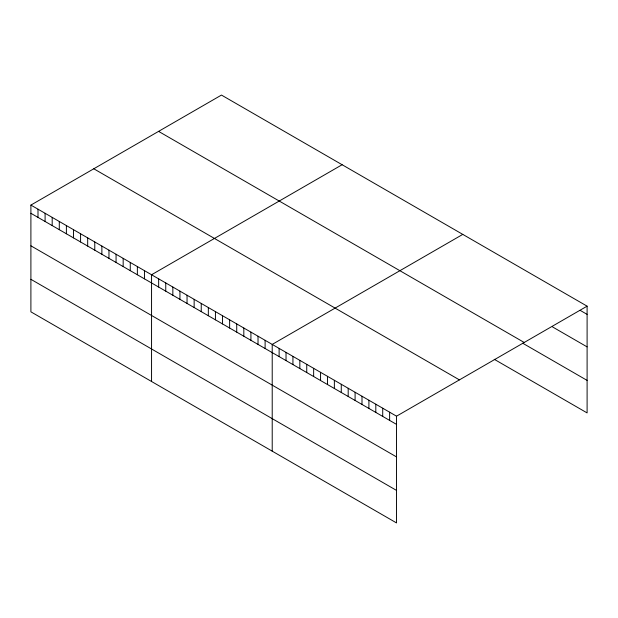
<?xml version="1.0" encoding="UTF-8"?>
<svg xmlns="http://www.w3.org/2000/svg" width="618" height="618" viewBox="0 0 618 618"><rect width="100%" height="100%" fill="white"/><g stroke="black" fill="none" stroke-linecap="round" stroke-linejoin="round"><path stroke-width="0.93" d="M30.9 205.091L396.532 416.184L396.532 522.928L30.9 311.835L30.9 205.091L221.468 95.072L587.1 306.165L587.1 412.909L494.245 359.297M342.125 164.728L151.557 274.755L151.557 381.499M462.789 234.392L272.214 344.411L272.214 451.163M396.532 416.184L587.1 306.165M580.194 310.375L587.1 314.369M552.569 326.945L587.1 346.883M158.579 131.379L524.211 342.472M522.643 343.175L587.1 380.387M93.789 168.784L459.421 379.877M30.9 213.295L396.532 424.388M30.9 245.817L396.532 456.911M30.9 279.321L396.532 490.414M389.626 412.198L389.626 420.402M382.72 408.212L382.72 416.416M375.814 404.226L375.814 412.43M368.907 400.24L368.907 408.444M362.001 396.254L362.001 404.45M355.095 392.26L355.095 400.464M348.189 388.274L348.189 396.478M341.275 384.288L341.275 392.492M334.369 380.302L334.369 388.506M327.463 376.316L327.463 384.52M320.557 372.33L320.557 380.526M313.65 368.336L313.65 376.54M306.744 364.35L306.744 372.554M299.838 360.364L299.838 368.567M292.932 356.377L292.932 364.581M286.026 352.391L286.026 360.595M279.12 348.405L279.12 356.601M265.114 340.317L265.114 348.521M258.023 336.223L258.023 344.419M250.923 332.121L250.923 340.325M243.824 328.027L243.824 336.231M236.725 323.925L236.725 332.129M229.633 319.83L229.633 328.034M222.534 315.728L222.534 323.932M215.435 311.634L215.435 319.838M208.336 307.532L208.336 315.736M201.244 303.438L201.244 311.642M194.145 299.344L194.145 307.54M187.045 295.242L187.045 303.446M179.946 291.148L179.946 299.351M172.847 287.046L172.847 295.249M165.755 282.951L165.755 291.155M158.656 278.849L158.656 287.053M144.457 270.653L144.457 278.857M137.366 266.559L137.366 274.763M130.267 262.457L130.267 270.661M123.167 258.363L123.167 266.567M116.068 254.268L116.068 262.465M108.969 250.166L108.969 258.37M101.877 246.072L101.877 254.276M94.778 241.97L94.778 250.174M87.679 237.876L87.679 246.08M80.579 233.774L80.579 241.978M73.488 229.68L73.488 237.884M66.389 225.578L66.389 233.782M59.289 221.483L59.289 229.687M52.19 217.389L52.19 225.585M45.099 213.287L45.099 221.491M37.999 209.193L37.999 217.397"/></g></svg>
